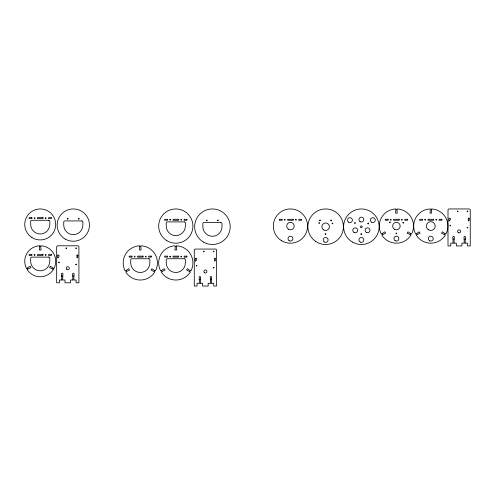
<?xml version="1.0" encoding="UTF-8"?>
<svg xmlns="http://www.w3.org/2000/svg" width="495" height="495" viewBox="0 0 495 495"><rect width="100%" height="100%" fill="white"/><g stroke="black" fill="none" stroke-linecap="round" stroke-linejoin="round"><path stroke-width="0.74" d="M52.538 269.026L49.587 267.622L50.397 266.205L53.095 268.061M154.019 271.47L151.062 270.066L151.878 268.655L154.57 270.511M189.511 271.47L186.559 270.066L187.37 268.655L190.068 270.511M410.126 234.618L407.175 233.213L407.991 231.802L410.683 233.659M444.51 234.618L441.552 233.213L442.369 231.802L445.067 233.659M26.724 268.513L27.349 268.154M27.219 269.36L27.844 269.002M126.002 270.598L125.155 270.895A17.121 17.121 0 0 1 139.646 245.798L139.813 246.689M126.491 271.446L125.81 272.033A17.121 17.121 0 0 0 154.786 272.04L154.106 271.452M161.5 270.598L160.646 270.895A17.121 17.121 0 0 1 175.137 245.798L175.31 246.689M161.989 271.446L161.308 272.033A17.121 17.121 0 0 0 190.284 272.04L189.604 271.452M382.115 233.745L381.261 234.042A17.121 17.121 0 0 1 395.759 208.946L395.926 209.831M382.604 234.593L381.923 235.181A17.121 17.121 0 0 0 410.9 235.187L410.219 234.593M416.499 233.745L415.676 234.079A17.121 17.121 0 0 1 430.136 208.946L430.304 209.831M416.988 234.593L416.301 235.181A17.121 17.121 0 0 0 445.283 235.187L444.597 234.593M395.858 209.899L395.598 213.159L397.231 213.159L396.971 209.899M430.242 209.899L429.982 213.159L431.609 213.159L431.349 209.899M452.968 238.949L452.968 239.698M454.175 238.949L454.175 239.698M464.087 238.949L464.087 239.698M465.294 238.949L465.294 239.698M452.999 243.163L450.79 243.163L450.79 245.935L448.006 245.935L448.006 210.022A1.077 1.077 0 0 1 449.083 208.946L469.173 208.946A1.077 1.077 0 0 1 470.25 210.022L470.25 245.935L467.472 245.935L467.472 243.163L465.263 243.163M454.138 243.163L456.347 243.163L456.347 245.935L461.909 245.935L461.909 243.163L464.118 243.163M39.68 246.751L39.421 250.012L41.048 250.012L40.788 246.751M139.751 246.751L139.485 250.012L141.118 250.012L140.858 246.751M175.242 246.751L174.983 250.012L176.616 250.012L176.35 246.751M61.621 275.802L61.621 276.55M62.828 275.802L62.828 276.55M72.746 275.802L72.746 276.55M73.953 275.802L73.953 276.55M199.231 279.069L199.231 279.817M200.438 279.069L200.438 279.817M210.35 279.069L210.35 279.817M211.557 279.069L211.557 279.817M61.658 280.015L59.45 280.015L59.45 282.793L56.665 282.793L56.665 246.875A1.077 1.077 0 0 1 57.742 245.798L77.833 245.798A1.077 1.077 0 0 1 78.909 246.875L78.909 282.793L76.125 282.793L76.125 280.015L73.916 280.015M62.797 280.015L65.006 280.015L65.006 282.793L70.568 282.793L70.568 280.015L72.777 280.015M199.262 283.282L197.053 283.282L197.053 286.054L194.275 286.054L194.275 250.142A1.077 1.077 0 0 1 195.352 249.065L215.443 249.065A1.077 1.077 0 0 1 216.519 250.142L216.519 286.054L213.735 286.054L213.735 283.282L211.526 283.282M200.407 283.282L202.616 283.282L202.616 286.054L208.178 286.054L208.178 283.282L210.387 283.282M445.085 233.745L445.939 234.042A17.121 17.121 0 0 0 431.454 208.946L431.287 209.831M410.708 233.745L411.562 234.042A17.121 17.121 0 0 0 397.07 208.946L396.903 209.831M190.092 270.604L190.94 270.901A17.121 17.121 0 0 0 176.455 245.798L176.288 246.689M154.595 270.604L155.449 270.901A17.121 17.121 0 0 0 140.964 245.798L140.79 246.689M53.12 268.154L53.745 268.513M52.631 269.002L53.256 269.36M416.524 233.652L419.216 231.796L420.032 233.213L417.075 234.618M382.14 233.652L384.832 231.796L385.648 233.213L382.697 234.618M161.525 270.511L164.216 268.655L165.033 270.066L162.075 271.47M126.027 270.511L128.725 268.655L129.535 270.066L126.584 271.47M27.374 268.061L30.071 266.205L30.888 267.622L27.93 269.026M465.195 238.85C466.587 235.62 462.881 235.162 464.186 238.85M465.195 239.797L465.195 243.101M464.186 239.797L464.186 243.101M454.076 238.85C455.542 235.564 451.657 235.249 453.061 238.85M454.076 239.797L454.076 243.101M453.061 239.797L453.061 243.101M211.464 278.97C212.825 275.548 209.082 275.474 210.449 278.97M211.464 279.916L211.464 283.214M210.449 279.916L210.449 283.214M200.339 278.97C201.743 275.746 198.037 275.288 199.33 278.97M200.339 279.916L200.339 283.214M199.33 279.916L199.33 283.214M73.854 275.703C75.265 272.405 71.484 272.12 72.839 275.703M73.854 276.649L73.854 279.953M72.839 276.649L72.839 279.953M62.735 275.703C64.053 272.281 60.409 272.201 61.72 275.703M62.735 276.649L62.735 279.953M61.72 276.649L61.72 279.953M40.726 245.965L40.726 246.683M39.748 245.965L39.748 246.683M40.893 245.798A15.493 15.493 0 0 1 53.967 268.451M53.312 269.589A15.493 15.493 0 0 1 27.157 269.589M26.501 268.451A15.493 15.493 0 0 1 39.575 245.798M332.12 223.455C333.29 224.835 332.894 221.927 332.12 223.424M402.881 222.793C403.945 224.235 403.753 221.277 402.881 222.793M34.186 218.109C35.009 219.848 35.51 216.562 34.186 218.109M34.186 254.956C34.984 256.664 35.535 253.502 34.192 254.9M67.252 218.765C68.038 220.485 68.626 217.293 67.258 218.716M134.25 256.583C135.085 258.297 135.593 255.08 134.263 256.534M169.748 219.743C170.62 221.463 171.066 218.171 169.748 219.743M169.748 256.583C170.571 258.297 171.109 255.074 169.754 256.534M206.378 220.393C207.213 222.137 207.683 218.84 206.378 220.393M284.402 219.743C285.269 221.482 285.683 218.19 284.402 219.743M319.603 220.393C320.438 222.125 320.915 218.864 319.603 220.393M354.513 222.998C355.299 224.711 355.893 221.531 354.519 222.948M360.898 234.048C361.765 235.787 362.179 232.495 360.898 234.048M367.81 223.437C368.664 225.176 369.072 221.89 367.81 223.437M390.363 219.731C391.223 221.463 391.625 218.196 390.363 219.731M424.747 219.731C425.607 221.463 426.003 218.19 424.747 219.731M58.688 262.474C59.79 263.779 59.326 261.02 58.688 262.474M65.946 248.224C66.967 249.529 66.72 246.894 65.953 248.168M75.791 248.236C76.855 249.529 76.515 246.875 75.803 248.174M75.791 264.478C76.83 265.821 76.515 263.037 75.791 264.478M196.292 265.735C197.363 267.059 196.991 264.311 196.292 265.735M203.55 251.491C204.583 252.84 204.268 250.031 203.55 251.491M213.401 251.497C214.459 252.827 214.081 250.062 213.401 251.497M213.401 267.746C214.459 269.076 214.081 266.31 213.401 267.746M325.209 234.061C326.261 235.527 326.05 232.582 325.215 234.03M395.975 233.399C397.002 234.871 396.872 231.883 395.975 233.399M450.029 225.621C451.131 226.902 450.71 224.229 450.029 225.59M457.287 211.371C458.184 212.751 458.203 209.985 457.287 211.34M467.138 211.377C468.196 212.689 467.874 209.973 467.138 211.353M467.138 227.626C468.196 228.938 467.874 226.221 467.138 227.595M76.948 255.142C76.453 262.27 79.404 253.242 76.948 255.142M214.558 258.409C214.329 265.697 216.921 256.447 214.564 258.378M468.295 218.289C467.571 225.274 470.986 216.742 468.301 218.233M57.816 255.135C56.411 262.183 61.238 253.694 57.816 255.135M195.426 258.402C193.91 265.332 199.033 257.122 195.426 258.402M449.157 218.283C447.703 225.176 452.64 217.095 449.163 218.246M318.829 222.998C319.813 224.495 319.758 221.506 318.829 222.967M389.59 222.329C390.716 223.79 390.382 220.789 389.59 222.329M45.311 218.091C46.085 219.867 46.66 216.593 45.311 218.091M45.311 254.931C46.128 256.682 46.654 253.415 45.311 254.931M78.377 218.747C79.076 220.498 79.825 217.33 78.383 218.697M145.375 256.565C146.087 258.322 146.805 255.148 145.382 256.515M180.873 219.724C181.665 221.488 182.203 218.239 180.873 219.724M180.873 256.565C181.566 258.316 182.321 255.154 180.879 256.515M217.497 220.374C218.227 222.119 218.889 218.976 217.509 220.325M295.527 219.724C296.418 221.475 296.722 218.196 295.527 219.724M330.722 220.374C331.452 222.125 332.114 218.969 330.734 220.325M401.488 219.712C402.268 221.482 402.837 218.208 401.488 219.712M435.866 219.712C436.664 221.475 437.203 218.227 435.866 219.712M31.897 217.664L29.112 217.664L29.112 218.642L31.897 218.642L31.897 217.664M43.015 217.664L37.453 217.664L37.453 218.642L43.015 218.642L43.015 217.664M51.356 217.664L48.578 217.664L48.578 218.642L51.356 218.642L51.356 217.664M167.458 219.297L164.674 219.297L164.674 220.275L167.458 220.275L167.458 219.297M178.577 219.297L173.015 219.297L173.015 220.275L178.577 220.275L178.577 219.297M186.918 219.297L184.134 219.297L184.134 220.275L186.918 220.275L186.918 219.297M282.113 219.297L279.329 219.297L279.329 220.275L282.113 220.275L282.113 219.297M293.232 219.297L287.669 219.297L287.669 220.275L293.232 220.275L293.232 219.297M301.573 219.297L298.794 219.297L298.794 220.275L301.573 220.275L301.573 219.297M388.074 219.285L385.289 219.285L385.289 220.263L388.074 220.263L388.074 219.285M399.193 219.285L393.63 219.285L393.63 220.263L399.193 220.263L399.193 219.285M407.534 219.285L404.755 219.285L404.755 220.263L407.534 220.263L407.534 219.285M422.452 219.285L419.673 219.285L419.673 220.263L422.452 220.263L422.452 219.285M433.577 219.285L428.014 219.285L428.014 220.263L433.577 220.263L433.577 219.285M441.917 219.285L439.133 219.285L439.133 220.263L441.917 220.263L441.917 219.285M48.727 220.275L31.742 220.275A1.077 1.077 0 0 0 30.665 221.352L30.665 224.439A9.566 9.566 0 0 0 40.237 234.005A9.566 9.566 0 0 0 49.803 224.439L49.803 221.352A1.077 1.077 0 0 0 48.727 220.275M81.793 220.925L64.808 220.925A1.077 1.077 0 0 0 63.731 222.001L63.731 225.089A9.566 9.566 0 0 0 73.303 234.661A9.566 9.566 0 0 0 82.869 225.089L82.869 222.001A1.077 1.077 0 0 0 81.793 220.925M184.288 221.902L167.304 221.902A1.077 1.077 0 0 0 166.227 222.979L166.227 226.067A9.566 9.566 0 0 0 175.793 235.639A9.566 9.566 0 0 0 185.365 226.067L185.365 222.979A1.077 1.077 0 0 0 184.288 221.902M220.919 222.558L203.934 222.558A1.077 1.077 0 0 0 202.857 223.635L202.857 226.722A9.566 9.566 0 0 0 212.423 236.288A9.566 9.566 0 0 0 221.989 226.722L221.989 223.635A1.077 1.077 0 0 0 220.919 222.558M31.897 254.504L29.112 254.504L29.112 255.482L31.897 255.482L31.897 254.504M43.015 254.504L37.453 254.504L37.453 255.482L43.015 255.482L43.015 254.504M51.356 254.504L48.578 254.504L48.578 255.482L51.356 255.482L51.356 254.504M131.961 256.138L129.183 256.138L129.183 257.115L131.961 257.115L131.961 256.138M143.08 256.138L137.523 256.138L137.523 257.115L143.08 257.115L143.08 256.138M151.421 256.138L148.642 256.138L148.642 257.115L151.421 257.115L151.421 256.138M167.458 256.138L164.674 256.138L164.674 257.115L167.458 257.115L167.458 256.138M178.577 256.138L173.015 256.138L173.015 257.115L178.577 257.115L178.577 256.138M186.918 256.138L184.134 256.138L184.134 257.115L186.918 257.115L186.918 256.138M48.727 257.115L31.742 257.115A1.077 1.077 0 0 0 30.665 258.192L30.665 261.28A9.566 9.566 0 0 0 40.237 270.845A9.566 9.566 0 0 0 49.803 261.28L49.803 258.192A1.077 1.077 0 0 0 48.727 257.115M148.791 258.749L131.812 258.749A1.077 1.077 0 0 0 130.736 259.826L130.736 262.913A9.566 9.566 0 0 0 140.302 272.479A9.566 9.566 0 0 0 149.867 262.913L149.867 259.826A1.077 1.077 0 0 0 148.791 258.749M184.288 258.749L167.304 258.749A1.077 1.077 0 0 0 166.227 259.826L166.227 262.913A9.566 9.566 0 0 0 175.793 272.479A9.566 9.566 0 0 0 185.365 262.913L185.365 259.826A1.077 1.077 0 0 0 184.288 258.749M65.229 239.073A16.143 16.143 0 0 0 89.447 225.089A16.143 16.143 0 0 0 65.229 211.111A16.143 16.143 0 0 0 65.229 239.073M66.93 269.497A1.516 1.516 0 0 0 69.3 268.358A1.516 1.516 0 0 0 67.134 266.873A1.516 1.516 0 0 0 66.93 269.497M31.958 237.538A15.493 15.493 0 0 0 55.712 225.058A15.493 15.493 0 0 0 33.029 210.722A15.493 15.493 0 0 0 31.958 237.538M204.54 272.757A1.516 1.516 0 0 0 206.91 271.619A1.516 1.516 0 0 0 204.738 270.14A1.516 1.516 0 0 0 204.54 272.757M203.538 242.117A17.777 17.777 0 0 0 230.2 226.722A17.777 17.777 0 0 0 203.538 211.328A17.777 17.777 0 0 0 203.538 242.117M166.648 240.545A17.121 17.121 0 0 0 192.908 226.753A17.121 17.121 0 0 0 167.83 210.913A17.121 17.121 0 0 0 166.648 240.545M324.281 241.962A2.444 2.444 0 0 0 328.092 240.112A2.444 2.444 0 0 0 324.578 237.736A2.444 2.444 0 0 0 324.281 241.962M315.686 241.442A17.777 17.777 0 0 0 343.382 227.991A17.777 17.777 0 0 0 317.883 210.734A17.777 17.777 0 0 0 315.686 241.442M323.773 229.971A3.75 3.75 0 0 0 329.398 226.722A3.75 3.75 0 0 0 323.773 223.474A3.75 3.75 0 0 0 323.773 229.971M288.35 229.179A3.75 3.75 0 0 0 294.191 226.339A3.75 3.75 0 0 0 288.814 222.694A3.75 3.75 0 0 0 288.35 229.179M289.228 240.749A2.444 2.444 0 0 0 292.898 238.633A2.444 2.444 0 0 0 289.228 236.511A2.444 2.444 0 0 0 289.228 240.749M281.308 240.545A17.121 17.121 0 0 0 307.562 226.753A17.121 17.121 0 0 0 282.484 210.913A17.121 17.121 0 0 0 281.308 240.545M360.929 227.397A0.817 0.817 0 0 0 362.198 226.778A0.817 0.817 0 0 0 361.028 225.986A0.817 0.817 0 0 0 360.929 227.397M352.496 242.117A17.777 17.777 0 0 0 379.164 226.722A17.777 17.777 0 0 0 352.496 211.328A17.777 17.777 0 0 0 352.496 242.117M348.666 222.206A2.444 2.444 0 0 0 352.384 220.17A2.444 2.444 0 0 0 348.771 217.967A2.444 2.444 0 0 0 348.666 222.206M371.51 222.175A2.444 2.444 0 0 0 375.272 220.232A2.444 2.444 0 0 0 371.708 217.942A2.444 2.444 0 0 0 371.51 222.175M360.162 242.055A2.444 2.444 0 0 0 363.831 239.939A2.444 2.444 0 0 0 360.162 237.817A2.444 2.444 0 0 0 360.162 242.055M366.337 232.396A2.444 2.444 0 0 0 370.006 230.274A2.444 2.444 0 0 0 366.337 228.158A2.444 2.444 0 0 0 366.337 232.396M360.063 221.655A2.444 2.444 0 0 0 363.831 219.718A2.444 2.444 0 0 0 360.267 217.423A2.444 2.444 0 0 0 360.063 221.655M353.95 232.378A2.444 2.444 0 0 0 357.668 230.348A2.444 2.444 0 0 0 354.049 228.146A2.444 2.444 0 0 0 353.95 232.378M394.54 229.303A3.75 3.75 0 0 0 400.164 226.054A3.75 3.75 0 0 0 394.54 222.812A3.75 3.75 0 0 0 394.54 229.303M395.189 240.737A2.444 2.444 0 0 0 398.859 238.621A2.444 2.444 0 0 0 395.189 236.499A2.444 2.444 0 0 0 395.189 240.737M428.59 229.872A4.405 4.405 0 0 0 435.198 226.054A4.405 4.405 0 0 0 428.59 222.243A4.405 4.405 0 0 0 428.59 229.872M429.573 240.737A2.444 2.444 0 0 0 433.243 238.621A2.444 2.444 0 0 0 429.573 236.499A2.444 2.444 0 0 0 429.573 240.737M458.271 232.638A1.516 1.516 0 0 0 460.641 231.505A1.516 1.516 0 0 0 458.475 230.02A1.516 1.516 0 0 0 458.271 232.638"/></g></svg>
